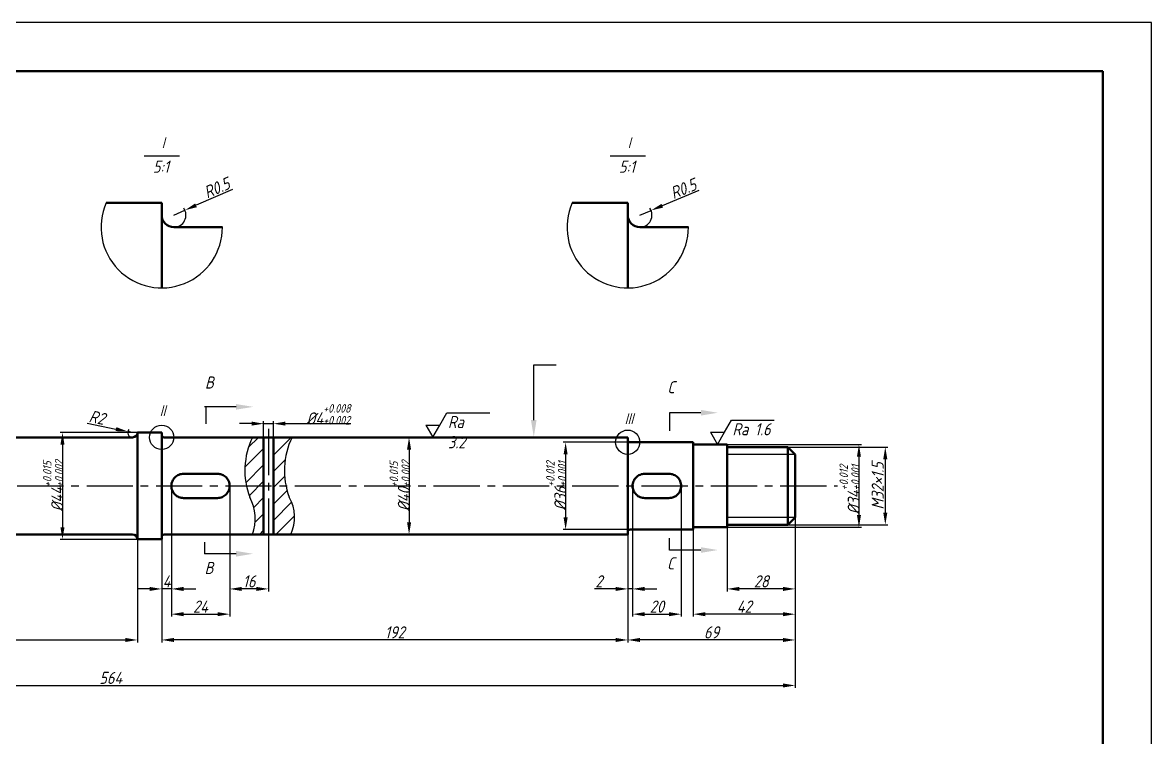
# Model space of a CAD drawing. Header units: millimetres. Extents: x -1183 to 2192, y -627 to 612.
# Drawn here: x 894 to 1359.1, y -327.5 to -33 of the extents above; entities that cross this region are included whole.
import ezdxf
from ezdxf import colors
from ezdxf.entities.mleader import LeaderData, LeaderLine
from ezdxf.math import Vec2, Vec3

# ---------------------------------------------------------------- set-up
doc = ezdxf.new("R2010")
doc.units = ezdxf.units.MM
doc.linetypes.add('CENTER2', pattern=[28.575, 19.05, -3.175, 3.175, -3.175])
for name, color, linetype, lineweight in [('标注', 7, 'Continuous', 25), ('点划线', 7, 'CENTER2', 25), ('粗实线', 7, 'Continuous', 50), ('细实线', 7, 'Continuous', 25)]:
    doc.layers.add(name, color=color, linetype=linetype, lineweight=lineweight)
doc.styles.add('标注字体', font='gbeitc.shx', dxfattribs={"height": 5, "bigfont": 'gbcbig.shx'})
doc.dimstyles.new('标注', dxfattribs={"dimtxt": 5, "dimasz": 5, "dimexe": 1, "dimexo": 0, "dimtad": 1, "dimdec": 1, "dimdsep": 46, "dimtxsty": '标注字体', "dimcen": -1, "dimadec": 0, "dimazin": 0, "dimtfac": 1, "dimtdec": 1, "dimtmove": 0, "dimatfit": 3, "dimfxl": 1, "dimarcsym": 0})
doc.dimstyles.new('轴径 标注', dxfattribs={"dimtxt": 5, "dimasz": 5, "dimexe": 1, "dimexo": 0, "dimtad": 1, "dimdec": 1, "dimdsep": 46, "dimtxsty": '标注字体', "dimcen": -1, "dimadec": 0, "dimazin": 0, "dimtfac": 1, "dimtdec": 1, "dimtmove": 0, "dimatfit": 3, "dimfxl": 1, "dimarcsym": 0})
pattern_1 = [(45, (-117.6794, -612.3074), (-3.367596, 3.367596), [])]

# ---------------------------------------------------------------- blocks, each defined once
blk = doc.blocks.new('*D124')
at = {"layer": 'Defpoints', "color": 0, "transparency": 16777216}
for p in [(1209.36, -207.88), (1209.36, -239.88), (1249.47, -239.88)]:
    blk.add_point(p, dxfattribs=at)
at = {"layer": '标注', "color": 0, "lineweight": -2, "transparency": 16777216}
for p, q in [((1209.36, -207.88), (1250.47, -207.88)), ((1249.47, -212.88), (1249.47, -234.88)), ((1209.36, -239.88), (1250.47, -239.88))]:
    blk.add_line(p, q, dxfattribs=at)
at = {"layer": '标注', "color": 0, "transparency": 16777216}
for points in [[(1248.64, -212.88), (1250.31, -212.88), (1249.47, -207.88)], [(1248.64, -234.88), (1250.31, -234.88), (1249.47, -239.88)]]:
    blk.add_solid(points, dxfattribs=at)
at = {"layer": '标注', "color": 0, "transparency": 16777216, "insert": (1246.35, -223.88), "char_height": 5, "attachment_point": 5, "rotation": 90, "style": '标注字体'}
blk.add_mtext('M32×1.5', dxfattribs=at)
blk = doc.blocks.new('*D130')
at = {"layer": 'Defpoints', "color": 0, "transparency": 16777216}
for p in [(1184.36, -230.38), (1212.36, -230.38), (1184.36, -266.3)]:
    blk.add_point(p, dxfattribs=at)
at = {"layer": '标注', "color": 0, "lineweight": -2, "transparency": 16777216}
for p, q in [((1184.36, -230.38), (1184.36, -267.3)), ((1212.36, -230.38), (1212.36, -267.3)), ((1207.36, -266.3), (1189.36, -266.3))]:
    blk.add_line(p, q, dxfattribs=at)
at = {"layer": '标注', "color": 0, "transparency": 16777216}
for points in [[(1189.36, -265.47), (1189.36, -267.14), (1184.36, -266.3)], [(1207.36, -265.47), (1207.36, -267.14), (1212.36, -266.3)]]:
    blk.add_solid(points, dxfattribs=at)
at = {"layer": '标注', "color": 0, "transparency": 16777216, "insert": (1198.36, -263.18), "char_height": 5, "attachment_point": 5, "style": '标注字体'}
blk.add_mtext('28', dxfattribs=at)
blk = doc.blocks.new('*D131')
at = {"layer": 'Defpoints', "color": 0, "transparency": 16777216}
for p in [(1170.36, -230.38), (1212.36, -230.38), (1170.36, -276.7)]:
    blk.add_point(p, dxfattribs=at)
at = {"layer": '标注', "color": 0, "lineweight": -2, "transparency": 16777216}
for p, q in [((1170.36, -230.38), (1170.36, -277.7)), ((1212.36, -230.38), (1212.36, -277.7)), ((1207.36, -276.7), (1175.36, -276.7))]:
    blk.add_line(p, q, dxfattribs=at)
at = {"layer": '标注', "color": 0, "transparency": 16777216}
for points in [[(1175.36, -275.87), (1175.36, -277.54), (1170.36, -276.7)], [(1207.36, -275.87), (1207.36, -277.54), (1212.36, -276.7)]]:
    blk.add_solid(points, dxfattribs=at)
at = {"layer": '标注', "color": 0, "transparency": 16777216, "insert": (1191.36, -273.58), "char_height": 5, "attachment_point": 5, "style": '标注字体'}
blk.add_mtext('42', dxfattribs=at)
blk = doc.blocks.new('*D132')
at = {"layer": 'Defpoints', "color": 0, "transparency": 16777216}
for p in [(1143.36, -230.38), (1212.36, -230.38), (1143.36, -287.32)]:
    blk.add_point(p, dxfattribs=at)
at = {"layer": '标注', "color": 0, "lineweight": -2, "transparency": 16777216}
for p, q in [((1143.36, -230.38), (1143.36, -288.32)), ((1212.36, -230.38), (1212.36, -288.32)), ((1207.36, -287.32), (1148.36, -287.32))]:
    blk.add_line(p, q, dxfattribs=at)
at = {"layer": '标注', "color": 0, "transparency": 16777216}
for points in [[(1148.36, -286.49), (1148.36, -288.16), (1143.36, -287.32)], [(1207.36, -286.49), (1207.36, -288.16), (1212.36, -287.32)]]:
    blk.add_solid(points, dxfattribs=at)
at = {"layer": '标注', "color": 0, "transparency": 16777216, "insert": (1177.86, -284.2), "char_height": 5, "attachment_point": 5, "style": '标注字体'}
blk.add_mtext('69', dxfattribs=at)
blk = doc.blocks.new('*D133')
at = {"layer": 'Defpoints', "color": 0, "transparency": 16777216}
for p in [(1145.36, -223.88), (1165.36, -223.88), (1165.36, -276.7)]:
    blk.add_point(p, dxfattribs=at)
at = {"layer": '标注', "color": 0, "lineweight": -2, "transparency": 16777216}
for p, q in [((1145.36, -223.88), (1145.36, -277.7)), ((1165.36, -223.88), (1165.36, -277.7)), ((1150.36, -276.7), (1160.36, -276.7))]:
    blk.add_line(p, q, dxfattribs=at)
at = {"layer": '标注', "color": 0, "transparency": 16777216}
for points in [[(1150.36, -275.87), (1150.36, -277.54), (1145.36, -276.7)], [(1160.36, -275.87), (1160.36, -277.54), (1165.36, -276.7)]]:
    blk.add_solid(points, dxfattribs=at)
at = {"layer": '标注', "color": 0, "transparency": 16777216, "insert": (1155.36, -273.58), "char_height": 5, "attachment_point": 5, "style": '标注字体'}
blk.add_mtext('20', dxfattribs=at)
blk = doc.blocks.new('*D134')
at = {"layer": 'Defpoints', "color": 0, "transparency": 16777216}
for p in [(1143.36, -223.88), (1145.36, -223.88), (1143.36, -266.3)]:
    blk.add_point(p, dxfattribs=at)
at = {"layer": '标注', "color": 0, "lineweight": -2, "transparency": 16777216}
for p, q in [((1143.36, -223.88), (1143.36, -267.3)), ((1145.36, -223.88), (1145.36, -267.3)), ((1138.36, -266.3), (1129.61, -266.3)), ((1145.36, -266.3), (1143.36, -266.3)), ((1150.36, -266.3), (1155.36, -266.3))]:
    blk.add_line(p, q, dxfattribs=at)
at = {"layer": '标注', "color": 0, "transparency": 16777216}
for points in [[(1138.36, -265.47), (1138.36, -267.14), (1143.36, -266.3)], [(1150.36, -265.47), (1150.36, -267.14), (1145.36, -266.3)]]:
    blk.add_solid(points, dxfattribs=at)
at = {"layer": '标注', "color": 0, "transparency": 16777216, "insert": (1131.48, -263.18), "char_height": 5, "attachment_point": 5, "style": '标注字体'}
blk.add_mtext('2', dxfattribs=at)
blk = doc.blocks.new('*D135')
at = {"layer": 'Defpoints', "color": 0, "transparency": 16777216}
for p in [(951.36, -223.88), (1143.36, -223.88), (951.36, -287.32)]:
    blk.add_point(p, dxfattribs=at)
at = {"layer": '标注', "color": 0, "lineweight": -2, "transparency": 16777216}
for p, q in [((951.36, -223.88), (951.36, -288.32)), ((1143.36, -223.88), (1143.36, -288.32)), ((1138.36, -287.32), (956.36, -287.32))]:
    blk.add_line(p, q, dxfattribs=at)
at = {"layer": '标注', "color": 0, "transparency": 16777216}
for points in [[(956.36, -286.49), (956.36, -288.16), (951.36, -287.32)], [(1138.36, -286.49), (1138.36, -288.16), (1143.36, -287.32)]]:
    blk.add_solid(points, dxfattribs=at)
at = {"layer": '标注', "color": 0, "transparency": 16777216, "insert": (1047.36, -284.2), "char_height": 5, "attachment_point": 5, "style": '标注字体'}
blk.add_mtext('192', dxfattribs=at)
blk = doc.blocks.new('*D136')
at = {"layer": 'Defpoints', "color": 0, "transparency": 16777216}
for p in [(717.36, -223.88), (941.36, -223.88), (941.36, -287.32)]:
    blk.add_point(p, dxfattribs=at)
at = {"layer": '标注', "color": 0, "lineweight": -2, "transparency": 16777216}
for p, q in [((717.36, -223.88), (717.36, -288.32)), ((941.36, -223.88), (941.36, -288.32)), ((722.36, -287.32), (936.36, -287.32))]:
    blk.add_line(p, q, dxfattribs=at)
at = {"layer": '标注', "color": 0, "transparency": 16777216}
for points in [[(722.36, -286.49), (722.36, -288.16), (717.36, -287.32)], [(936.36, -286.49), (936.36, -288.16), (941.36, -287.32)]]:
    blk.add_solid(points, dxfattribs=at)
at = {"layer": '标注', "color": 0, "transparency": 16777216, "insert": (829.36, -284.2), "char_height": 5, "attachment_point": 5, "style": '标注字体'}
blk.add_mtext('224', dxfattribs=at)
blk = doc.blocks.new('*D137')
at = {"layer": 'Defpoints', "color": 0, "transparency": 16777216}
for p in [(648.36, -223.88), (1212.36, -223.88), (1212.36, -306.06)]:
    blk.add_point(p, dxfattribs=at)
at = {"layer": '标注', "color": 0, "lineweight": -2, "transparency": 16777216}
for p, q in [((648.36, -223.88), (648.36, -307.06)), ((1212.36, -223.88), (1212.36, -307.06)), ((653.36, -306.06), (1207.36, -306.06))]:
    blk.add_line(p, q, dxfattribs=at)
at = {"layer": '标注', "color": 0, "transparency": 16777216}
for points in [[(653.36, -305.23), (653.36, -306.9), (648.36, -306.06)], [(1207.36, -305.23), (1207.36, -306.9), (1212.36, -306.06)]]:
    blk.add_solid(points, dxfattribs=at)
at = {"layer": '标注', "color": 0, "transparency": 16777216, "insert": (930.36, -302.94), "char_height": 5, "attachment_point": 5, "style": '标注字体'}
blk.add_mtext('564', dxfattribs=at)
blk = doc.blocks.new('*D138')
at = {"layer": 'Defpoints', "color": 0, "transparency": 16777216}
for p in [(955.36, -223.88), (979.36, -223.88), (979.36, -276.7)]:
    blk.add_point(p, dxfattribs=at)
at = {"layer": '标注', "color": 0, "lineweight": -2, "transparency": 16777216}
for p, q in [((955.36, -223.88), (955.36, -277.7)), ((979.36, -223.88), (979.36, -277.7)), ((960.36, -276.7), (974.36, -276.7))]:
    blk.add_line(p, q, dxfattribs=at)
at = {"layer": '标注', "color": 0, "transparency": 16777216}
for points in [[(960.36, -275.87), (960.36, -277.54), (955.36, -276.7)], [(974.36, -275.87), (974.36, -277.54), (979.36, -276.7)]]:
    blk.add_solid(points, dxfattribs=at)
at = {"layer": '标注', "color": 0, "transparency": 16777216, "insert": (967.36, -273.58), "char_height": 5, "attachment_point": 5, "style": '标注字体'}
blk.add_mtext('24', dxfattribs=at)
blk = doc.blocks.new('*D139')
at = {"layer": 'Defpoints', "color": 0, "transparency": 16777216}
for p in [(951.36, -223.88), (955.36, -223.88), (951.36, -266.3)]:
    blk.add_point(p, dxfattribs=at)
at = {"layer": '标注', "color": 0, "lineweight": -2, "transparency": 16777216}
for p, q in [((951.36, -223.88), (951.36, -267.3)), ((955.36, -223.88), (955.36, -267.3)), ((946.36, -266.3), (941.36, -266.3)), ((955.36, -266.3), (951.36, -266.3)), ((960.36, -266.3), (965.36, -266.3))]:
    blk.add_line(p, q, dxfattribs=at)
at = {"layer": '标注', "color": 0, "transparency": 16777216}
for points in [[(946.36, -265.47), (946.36, -267.14), (951.36, -266.3)], [(960.36, -265.47), (960.36, -267.14), (955.36, -266.3)]]:
    blk.add_solid(points, dxfattribs=at)
at = {"layer": '标注', "color": 0, "transparency": 16777216, "insert": (953.36, -263.18), "char_height": 5, "attachment_point": 5, "style": '标注字体'}
blk.add_mtext('4', dxfattribs=at)
blk = doc.blocks.new('*D141')
at = {"layer": 'Defpoints', "color": 0, "transparency": 16777216}
for p in [(937.4, -201.48), (939.36, -201.88)]:
    blk.add_point(p, dxfattribs=at)
at = {"layer": '标注', "color": 0, "lineweight": -2, "transparency": 16777216}
for p, q in [((920.6, -198.05), (932.5, -200.48)), ((939.36, -201.88), (937.4, -201.48))]:
    blk.add_line(p, q, dxfattribs=at)
blk.add_arc((939.36, -201.88), 2, 139.8359, 270, dxfattribs=at)
at = {"layer": '标注', "color": 0, "transparency": 16777216}
blk.add_solid([(932.67, -199.66), (932.33, -201.3), (937.4, -201.48)], dxfattribs=at)
at = {"layer": '标注', "color": 0, "transparency": 16777216, "insert": (924.7, -195.7), "char_height": 5, "attachment_point": 5, "rotation": 348.4838, "style": '标注字体'}
blk.add_mtext('R2', dxfattribs=at)
blk = doc.blocks.new('*D143')
at = {"layer": 'Defpoints', "color": 0, "transparency": 16777216}
for p in [(960.94, -110.31), (956.36, -112.32)]:
    blk.add_point(p, dxfattribs=at)
at = {"layer": '标注', "color": 0, "lineweight": -2, "transparency": 16777216}
for p, q in [((980.49, -101.73), (965.52, -108.3)), ((956.36, -112.32), (960.94, -110.31))]:
    blk.add_line(p, q, dxfattribs=at)
blk.add_arc((956.36, -112.32), 5, 270, 35.1466, dxfattribs=at)
at = {"layer": '标注', "color": 0, "transparency": 16777216}
blk.add_solid([(965.18, -107.54), (965.85, -109.07), (960.94, -110.31)], dxfattribs=at)
at = {"layer": '标注', "color": 0, "transparency": 16777216, "insert": (974.04, -101.15), "char_height": 5, "attachment_point": 5, "rotation": 23.6874, "style": '标注字体'}
blk.add_mtext('R0.5', dxfattribs=at)
blk = doc.blocks.new('*D144')
at = {"layer": 'Defpoints', "color": 0, "transparency": 16777216}
for p in [(1152.98, -110.4), (1148.36, -112.32)]:
    blk.add_point(p, dxfattribs=at)
at = {"layer": '标注', "color": 0, "lineweight": -2, "transparency": 16777216}
for p, q in [((1172.69, -102.2), (1157.59, -108.48)), ((1148.36, -112.32), (1152.98, -110.4))]:
    blk.add_line(p, q, dxfattribs=at)
blk.add_arc((1148.36, -112.32), 5, 270, 34.0396, dxfattribs=at)
at = {"layer": '标注', "color": 0, "transparency": 16777216}
blk.add_solid([(1157.27, -107.71), (1157.91, -109.25), (1152.98, -110.4)], dxfattribs=at)
at = {"layer": '标注', "color": 0, "transparency": 16777216, "insert": (1166.25, -101.5), "char_height": 5, "attachment_point": 5, "rotation": 22.5805, "style": '标注字体'}
blk.add_mtext('R0.5', dxfattribs=at)
blk = doc.blocks.new('*D152')
at = {"layer": 'Defpoints', "color": 0, "transparency": 16777216}
for p in [(946.36, -201.88), (910.47, -245.88), (946.36, -245.88)]:
    blk.add_point(p, dxfattribs=at)
at = {"layer": '标注', "color": 0, "lineweight": -2, "transparency": 16777216}
for p, q in [((946.36, -201.88), (909.47, -201.88)), ((910.47, -206.88), (910.47, -240.88)), ((946.36, -245.88), (909.47, -245.88))]:
    blk.add_line(p, q, dxfattribs=at)
at = {"layer": '标注', "color": 0, "transparency": 16777216}
for points in [[(909.64, -206.88), (911.31, -206.88), (910.47, -201.88)], [(909.64, -240.88), (911.31, -240.88), (910.47, -245.88)]]:
    blk.add_solid(points, dxfattribs=at)
at = {"layer": '标注', "color": 0, "transparency": 16777216, "insert": (906.64, -223.88), "char_height": 5, "attachment_point": 5, "rotation": 90, "style": '标注字体'}
blk.add_mtext('%%C44{\\H0.7x;\\S+0.015^ +0.002;}', dxfattribs=at)
blk = doc.blocks.new('*D154')
at = {"layer": 'Defpoints', "color": 0, "transparency": 16777216}
for p in [(952.36, -203.88), (952.36, -243.88), (1053.27, -243.88)]:
    blk.add_point(p, dxfattribs=at)
at = {"layer": '标注', "color": 0, "lineweight": -2, "transparency": 16777216}
for p, q in [((952.36, -203.88), (1054.27, -203.88)), ((1053.27, -208.88), (1053.27, -238.88)), ((952.36, -243.88), (1054.27, -243.88))]:
    blk.add_line(p, q, dxfattribs=at)
at = {"layer": '标注', "color": 0, "transparency": 16777216}
for points in [[(1052.44, -208.88), (1054.11, -208.88), (1053.27, -203.88)], [(1052.44, -238.88), (1054.11, -238.88), (1053.27, -243.88)]]:
    blk.add_solid(points, dxfattribs=at)
at = {"layer": '标注', "color": 0, "transparency": 16777216, "insert": (1049.44, -223.88), "char_height": 5, "attachment_point": 5, "rotation": 90, "style": '标注字体'}
blk.add_mtext('%%C40{\\H0.7x;\\S+0.015^ +0.002;}', dxfattribs=at)
blk = doc.blocks.new('*D155')
at = {"layer": 'Defpoints', "color": 0, "transparency": 16777216}
for p in [(1157.36, -205.88), (1117.77, -241.88), (1157.36, -241.88)]:
    blk.add_point(p, dxfattribs=at)
at = {"layer": '标注', "color": 0, "lineweight": -2, "transparency": 16777216}
for p, q in [((1157.36, -205.88), (1116.77, -205.88)), ((1117.77, -210.88), (1117.77, -236.88)), ((1157.36, -241.88), (1116.77, -241.88))]:
    blk.add_line(p, q, dxfattribs=at)
at = {"layer": '标注', "color": 0, "transparency": 16777216}
for points in [[(1116.93, -210.88), (1118.6, -210.88), (1117.77, -205.88)], [(1116.93, -236.88), (1118.6, -236.88), (1117.77, -241.88)]]:
    blk.add_solid(points, dxfattribs=at)
at = {"layer": '标注', "color": 0, "transparency": 16777216, "insert": (1113.93, -223.88), "char_height": 5, "attachment_point": 5, "rotation": 90, "style": '标注字体'}
blk.add_mtext('%%C36{\\H0.7x;\\S+0.012^ +0.001;}', dxfattribs=at)
blk = doc.blocks.new('*D156')
at = {"layer": 'Defpoints', "color": 0, "transparency": 16777216}
for p in [(1177.66, -206.88), (1177.66, -240.88), (1238.62, -240.88)]:
    blk.add_point(p, dxfattribs=at)
at = {"layer": '标注', "color": 0, "lineweight": -2, "transparency": 16777216}
for p, q in [((1177.66, -206.88), (1239.62, -206.88)), ((1238.62, -211.88), (1238.62, -235.88)), ((1177.66, -240.88), (1239.62, -240.88))]:
    blk.add_line(p, q, dxfattribs=at)
at = {"layer": '标注', "color": 0, "transparency": 16777216}
for points in [[(1237.79, -211.88), (1239.45, -211.88), (1238.62, -206.88)], [(1237.79, -235.88), (1239.45, -235.88), (1238.62, -240.88)]]:
    blk.add_solid(points, dxfattribs=at)
at = {"layer": '标注', "color": 0, "transparency": 16777216, "insert": (1234.79, -225.42), "char_height": 5, "attachment_point": 5, "rotation": 90, "style": '标注字体'}
blk.add_mtext('%%C34{\\H0.7x;\\S+0.012^ +0.001;}', dxfattribs=at)
blk = doc.blocks.new('*D274')
at = {"layer": 'Defpoints', "color": 0, "transparency": 16777216}
for p in [(993.36, -198.23), (993.36, -203.88), (997.36, -203.88)]:
    blk.add_point(p, dxfattribs=at)
at = {"layer": '标注', "color": 0, "lineweight": -2, "transparency": 16777216}
for p, q in [((988.36, -198.23), (983.36, -198.23)), ((993.36, -203.88), (993.36, -197.23)), ((993.36, -198.23), (997.36, -198.23)), ((997.36, -203.88), (997.36, -197.23)), ((1002.36, -198.23), (1029.3, -198.23))]:
    blk.add_line(p, q, dxfattribs=at)
at = {"layer": '标注', "color": 0, "transparency": 16777216}
for points in [[(988.36, -197.39), (988.36, -199.06), (993.36, -198.23)], [(1002.36, -197.39), (1002.36, -199.06), (997.36, -198.23)]]:
    blk.add_solid(points, dxfattribs=at)
at = {"layer": '标注', "color": 0, "transparency": 16777216, "insert": (1020.08, -194.39), "char_height": 5, "attachment_point": 5, "style": '标注字体'}
blk.add_mtext('%%C4{\\H0.7x;\\S+0.008^ +0.002;}', dxfattribs=at)
blk = doc.blocks.new('*D275')
at = {"layer": 'Defpoints', "color": 0, "transparency": 16777216}
for p in [(979.36, -246.48), (995.36, -246.48), (979.36, -266.3)]:
    blk.add_point(p, dxfattribs=at)
at = {"layer": '标注', "color": 0, "lineweight": -2, "transparency": 16777216}
for p, q in [((979.36, -246.48), (979.36, -267.3)), ((995.36, -246.48), (995.36, -267.3)), ((990.36, -266.3), (984.36, -266.3))]:
    blk.add_line(p, q, dxfattribs=at)
at = {"layer": '标注', "color": 0, "transparency": 16777216}
for points in [[(984.36, -265.47), (984.36, -267.14), (979.36, -266.3)], [(990.36, -265.47), (990.36, -267.14), (995.36, -266.3)]]:
    blk.add_solid(points, dxfattribs=at)
at = {"layer": '标注', "color": 0, "transparency": 16777216, "insert": (987.36, -263.18), "char_height": 5, "attachment_point": 5, "style": '标注字体'}
blk.add_mtext('16', dxfattribs=at)

msp = doc.modelspace()

# ---------------------------------------------------------------- hatches: boundary and pattern name
at = {"layer": '细实线'}
h = msp.add_hatch(dxfattribs=at)
h.set_pattern_fill('ANSI31', color=256, scale=1.5)
h.set_pattern_definition(pattern_1)
h.paths.add_polyline_path([(993.359, -203.876), (988.758, -203.876, 0.1658369), (986.268, -223.876), (993.359, -223.876)])
h.paths.add_polyline_path([(993.359, -223.876), (986.268, -223.876, 0.039102), (987.629, -228.558, -0.2095822), (988.758, -243.876), (993.359, -243.876)])
h.paths.add_polyline_path([(1005.045, -203.876), (997.359, -203.876), (997.359, -223.876), (1002.555, -223.876, -0.1658369)])
h = msp.add_hatch(dxfattribs=at)
h.set_pattern_fill('ANSI31', color=256, scale=1.5)
h.set_pattern_definition(pattern_1)
h.paths.add_polyline_path([(1003.916, -228.558, -0.039102), (1002.555, -223.876), (997.359, -223.876), (997.359, -243.876), (1004.554, -243.876, 0.2418405)])

# ---------------------------------------------------------------- linework, layer by layer
at = {"color": 7, "linetype": 'Continuous', "lineweight": 50}
for p, q in [((939.359, -203.876), (717.359, -203.876)), ((951.359, -201.876), (941.359, -201.876)), ((1143.359, -203.876), (952.359, -203.876)), ((1170.359, -205.876), (1144.359, -205.876)), ((1184.359, -206.876), (1170.959, -206.876)), ((1184.359, -240.876), (1184.359, -206.876)), ((960.359, -218.876), (974.359, -218.876)), ((1150.359, -218.876), (1160.359, -218.876)), ((974.359, -228.876), (960.359, -228.876)), ((1160.359, -228.876), (1150.359, -228.876)), ((1170.959, -240.876), (1184.359, -240.876)), ((717.359, -243.876), (939.359, -243.876)), ((941.359, -245.876), (951.359, -245.876)), ((952.359, -243.876), (1143.359, -243.876)), ((1144.359, -241.876), (1170.359, -241.876))]:
    msp.add_line(p, q, dxfattribs=at)
for points, knots in [([(960.359, -228.876), (960.027, -228.876), (959.701, -228.843), (959.06, -228.716), (958.742, -228.619), (958.137, -228.368), (957.851, -228.214), (957.308, -227.851), (957.053, -227.641), (956.364, -226.953), (955.992, -226.397), (955.617, -225.496), (955.52, -225.179), (955.391, -224.533), (955.359, -224.208), (955.358, -223.553), (955.391, -223.22), (955.519, -222.578), (955.614, -222.266), (955.991, -221.355), (956.359, -220.805), (957.053, -220.11), (957.304, -219.904), (957.844, -219.542), (958.137, -219.385), (958.74, -219.134), (959.051, -219.039), (959.695, -218.91), (960.027, -218.876), (960.359, -218.876)], [0, 0, 0, 0, 0.0625, 0.0625, 0.125, 0.125, 0.1875, 0.1875, 0.25, 0.25, 0.375, 0.375, 0.4375, 0.4375, 0.5, 0.5, 0.5625, 0.5625, 0.625, 0.625, 0.75, 0.75, 0.8125, 0.8125, 0.875, 0.875, 0.9375, 0.9375, 1, 1, 1, 1]), ([(974.359, -218.876), (974.69, -218.876), (975.016, -218.909), (975.657, -219.037), (975.975, -219.133), (976.58, -219.385), (976.866, -219.538), (977.409, -219.901), (977.664, -220.111), (978.353, -220.8), (978.725, -221.355), (979.1, -222.257), (979.197, -222.573), (979.326, -223.219), (979.358, -223.544), (979.359, -224.199), (979.326, -224.532), (979.198, -225.174), (979.103, -225.487), (978.726, -226.397), (978.359, -226.947), (977.664, -227.642), (977.413, -227.848), (976.873, -228.21), (976.581, -228.367), (975.977, -228.618), (975.666, -228.713), (975.022, -228.843), (974.69, -228.876), (974.359, -228.876)], [0, 0, 0, 0, 0.0625, 0.0625, 0.125, 0.125, 0.1875, 0.1875, 0.25, 0.25, 0.375, 0.375, 0.4375, 0.4375, 0.5, 0.5, 0.5625, 0.5625, 0.625, 0.625, 0.75, 0.75, 0.8125, 0.8125, 0.875, 0.875, 0.9375, 0.9375, 1, 1, 1, 1]), ([(1150.359, -228.876), (1150.027, -228.876), (1149.7, -228.843), (1149.059, -228.715), (1148.741, -228.619), (1148.136, -228.367), (1147.85, -228.214), (1147.308, -227.851), (1147.052, -227.641), (1146.365, -226.953), (1145.992, -226.398), (1145.617, -225.497), (1145.52, -225.18), (1145.391, -224.534), (1145.359, -224.209), (1145.358, -223.553), (1145.391, -223.22), (1145.519, -222.577), (1145.614, -222.265), (1145.992, -221.354), (1146.36, -220.804), (1147.053, -220.111), (1147.303, -219.905), (1147.843, -219.543), (1148.136, -219.386), (1148.738, -219.135), (1149.05, -219.039), (1149.694, -218.91), (1150.027, -218.876), (1150.359, -218.876)], [0, 0, 0, 0, 0.0625, 0.0625, 0.125, 0.125, 0.1875, 0.1875, 0.25, 0.25, 0.375, 0.375, 0.4375, 0.4375, 0.5, 0.5, 0.5625, 0.5625, 0.625, 0.625, 0.75, 0.75, 0.8125, 0.8125, 0.875, 0.875, 0.9375, 0.9375, 1, 1, 1, 1]), ([(1160.359, -218.876), (1161.013, -218.876), (1161.674, -219.008), (1162.577, -219.384), (1162.87, -219.54), (1163.411, -219.903), (1163.662, -220.109), (1164.123, -220.57), (1164.333, -220.825), (1164.694, -221.364), (1164.848, -221.651), (1165.102, -222.26), (1165.197, -222.574), (1165.325, -223.214), (1165.358, -223.546), (1165.359, -224.205), (1165.326, -224.53), (1165.198, -225.174), (1165.101, -225.493), (1164.726, -226.397), (1164.354, -226.952), (1163.666, -227.64), (1163.412, -227.849), (1162.869, -228.213), (1162.582, -228.366), (1161.98, -228.617), (1161.661, -228.715), (1161.017, -228.843), (1160.691, -228.876), (1160.359, -228.876)], [0, 0, 0, 0, 0.125, 0.125, 0.1875, 0.1875, 0.25, 0.25, 0.3125, 0.3125, 0.375, 0.375, 0.4375, 0.4375, 0.5, 0.5, 0.5625, 0.5625, 0.625, 0.625, 0.75, 0.75, 0.8125, 0.8125, 0.875, 0.875, 0.9375, 0.9375, 1, 1, 1, 1])]:
    msp.add_open_spline(points, degree=3, knots=knots, dxfattribs=at)
at = {"layer": '标注'}
for p, q in [((944.077, -87.881), (958.641, -87.881)), ((1136.077, -87.881), (1150.641, -87.881)), ((1105.007, -174.067), (1113.899, -174.067)), ((969.484, -191.316), (969.484, -198.267)), ((1065.997, -198.791), (1068.884, -193.791)), ((1068.884, -193.791), (1086.492, -193.791)), ((1160.623, -193.743), (1160.623, -201.17)), ((1060.224, -198.791), (1065.997, -198.791)), ((1060.224, -198.791), (1063.11, -203.791)), ((1063.11, -203.791), (1065.997, -198.791)), ((1183.199, -201.767), (1186.086, -196.767)), ((1186.086, -196.767), (1203.694, -196.767)), ((1177.426, -201.767), (1183.199, -201.767)), ((1177.426, -201.767), (1180.313, -206.767)), ((1180.313, -206.767), (1183.199, -201.767)), ((1160.623, -250.281), (1160.623, -245.376)), ((969.124, -251.825), (969.124, -246.981))]:
    msp.add_line(p, q, dxfattribs=at)
for centre in [(951.359, -203.876), (1143.359, -205.876)]:
    msp.add_circle(centre, 5, dxfattribs=at)
for centre in [(951.359, -117.322), (1143.359, -117.322)]:
    msp.add_arc(centre, 25, 156.42182, 0, dxfattribs=at)
at = {"layer": '点划线'}
for p, q in [((995.359, -200.418), (995.359, -246.476)), ((634.697, -223.876), (1229.744, -223.876))]:
    msp.add_line(p, q, dxfattribs=at)
at = {"layer": '粗实线'}
for p, q in [((1339.118, -53.049), (539.118, -53.049)), ((1339.118, -607.049), (1339.118, -53.049)), ((951.359, -107.322), (928.446, -107.322)), ((951.359, -112.322), (951.359, -107.322)), ((1143.359, -107.322), (1120.446, -107.322)), ((1143.359, -107.322), (1143.359, -112.322)), ((951.359, -112.322), (951.359, -142.322)), ((1143.359, -112.322), (1143.359, -142.322)), ((956.359, -117.322), (976.359, -117.322)), ((1148.359, -117.322), (1168.359, -117.322)), ((941.359, -201.876), (941.359, -201.876)), ((941.359, -201.876), (941.359, -245.876)), ((951.359, -202.876), (951.359, -201.876)), ((951.359, -202.876), (951.359, -244.876)), ((993.359, -203.876), (993.359, -243.876)), ((997.359, -203.876), (997.359, -243.876)), ((1143.359, -203.876), (1143.359, -204.876)), ((1143.359, -204.876), (1143.359, -242.876)), ((1170.359, -206.276), (1170.359, -205.876)), ((1170.359, -206.276), (1170.359, -241.476)), ((1184.359, -207.876), (1209.359, -207.876)), ((1212.359, -210.876), (1209.359, -207.876)), ((1209.359, -207.876), (1209.359, -239.876)), ((1212.359, -223.876), (1212.359, -210.876)), ((1212.359, -223.876), (1212.359, -236.876)), ((1212.359, -236.876), (1209.359, -239.876)), ((1170.359, -241.476), (1170.359, -241.876)), ((1184.359, -239.876), (1209.359, -239.876)), ((941.359, -245.876), (941.359, -245.876)), ((951.359, -244.876), (951.359, -245.876)), ((1143.359, -243.876), (1143.359, -242.876))]:
    msp.add_line(p, q, dxfattribs=at)
for centre, radius, start, end in [((956.359, -112.322), 5, 180, 270), ((952.359, -202.876), 1, 180, 270), ((939.359, -245.876), 2, 0, 90), ((952.359, -244.876), 1, 90, 180), ((1144.359, -242.876), 1, 90, 180)]:
    msp.add_arc(centre, radius, start, end, dxfattribs=at)
at = {"layer": '粗实线', "lineweight": 50}
for centre, radius, start, end in [((1148.359, -112.322), 5, 180, 270), ((939.359, -201.876), 2, 270, 0), ((1144.359, -204.876), 1, 180, 270), ((1170.959, -206.276), 0.6, 180, 270), ((1170.959, -241.476), 0.6, 90, 180)]:
    msp.add_arc(centre, radius, start, end, dxfattribs=at)
at = {"layer": '细实线'}
for p, q in [((1359.118, -33.049), (519.118, -33.049)), ((1359.118, -627.049), (1359.118, -33.049)), ((1212.359, -210.876), (1184.359, -210.876)), ((1212.359, -236.876), (1184.359, -236.876))]:
    msp.add_line(p, q, dxfattribs=at)
for centre, radius, start, end in [((1016.834, -217.527), 31.219, 154.06971, 200.6909), ((1033.121, -217.527), 31.219, 154.06971, 200.6909), ((970.724, -237.505), 19.127, 340.54252, 27.88993), ((989.326, -236.838), 16.776, 335.19661, 29.57821)]:
    msp.add_arc(centre, radius, start, end, dxfattribs=at)

# ---------------------------------------------------------------- texts
at = {"layer": '标注', "style": '标注字体'}
for s, p in [('Ⅰ', (949.866, -85.172)), ('Ⅰ', (1141.866, -85.172)), ('5:1', (947.738, -94.922)), ('5:1', (1139.738, -94.922)), ('B', (969.185, -183.798)), ('C', (1159.667, -185.726)), ('Ⅱ', (949.623, -195.557)), ('Ⅲ', (1141.767, -198.842)), ('B', (969.012, -260.174)), ('C', (1159.53, -258.251))]:
    msp.add_text(s, height=5, dxfattribs=at).set_placement(p)
at = {"layer": '标注', "char_height": 5, "attachment_point": 1, "style": '标注字体'}
for s, insert in [('Ra 3.2', (1069.291, -195.057)), ('Ra 1.6', (1186.494, -198.033))]:
    msp.add_mtext_dynamic_manual_height_columns(s, width=14.83215, gutter_width=25, heights=[0], dxfattribs=dict(at, insert=insert))

# ---------------------------------------------------------------- dimensions: what is measured, and where the dimension line sits
at = {"layer": '标注'}
for center, mpoint, picture, middle in [((956.359, -112.322), (960.937, -110.313), '*D143', (974.038, -101.153)), ((1148.359, -112.322), (1152.975, -110.402), '*D144', (1166.251, -101.497))]:
    dim = msp.add_radius_dim(center=center, mpoint=mpoint, text='R0.5', dimstyle='标注', dxfattribs=at)
    dim.commit()
    dim.dimension.update_dxf_attribs({"geometry": picture, "text_midpoint": middle})
dim = msp.add_linear_dim(base=(993.359, -198.226), p1=(997.359, -203.876), p2=(993.359, -203.876), text='<>{\\H0.7x;\\S+0.008^ +0.002;}', dimstyle='轴径 标注', override={"dimpost": '%%C<>'}, dxfattribs=at)
dim.commit()
dim.dimension.update_dxf_attribs({"geometry": '*D274', "text_midpoint": (1020.084, -198.226), "dimtype": 160})
for base, p1, p2, angle, text, picture, middle in [((910.472, -245.876), (946.359, -201.876), (946.359, -245.876), 90, '<>{\\H0.7x;\\S+0.015^ +0.002;}', '*D152', (910.472, -223.876)), ((1053.274, -243.876), (952.359, -203.876), (952.359, -243.876), 270, '<>{\\H0.7x;\\S+0.015^ +0.002;}', '*D154', (1053.274, -223.876)), ((1117.767, -241.876), (1157.359, -205.876), (1157.359, -241.876), 90, '<>{\\H0.7x;\\S+0.012^ +0.001;}', '*D155', (1117.767, -223.876)), ((1238.621, -240.876), (1177.659, -206.876), (1177.659, -240.876), 90, '<>{\\H0.7x;\\S+0.012^ +0.001;}', '*D156', (1238.621, -225.423))]:
    dim = msp.add_linear_dim(base=base, p1=p1, p2=p2, angle=angle, text=text, dimstyle='轴径 标注', override={"dimpost": '%%C<>'}, dxfattribs=at)
    dim.commit()
    dim.dimension.update_dxf_attribs({"geometry": picture, "text_midpoint": middle, "dimtype": 160})
dim = msp.add_radius_dim(center=(939.359, -201.876), mpoint=(937.399, -201.477), dimstyle='标注', dxfattribs=at)
dim.commit()
dim.dimension.update_dxf_attribs({"geometry": '*D141', "text_midpoint": (924.075, -198.762), "dimtype": 164})
dim = msp.add_linear_dim(base=(1249.473, -239.876), p1=(1209.359, -207.876), p2=(1209.359, -239.876), angle=90, text='M<>×1.5', dimstyle='标注', dxfattribs=at)
dim.commit()
dim.dimension.update_dxf_attribs({"geometry": '*D124', "text_midpoint": (1246.348, -223.876)})
for base, p1, p2, picture, middle in [((1212.359, -306.063), (648.359, -223.876), (1212.359, -223.876), '*D137', (930.359, -302.938)), ((941.359, -287.324), (717.359, -223.876), (941.359, -223.876), '*D136', (829.359, -284.199)), ((951.359, -266.303), (955.359, -223.876), (951.359, -223.876), '*D139', (953.359, -263.178)), ((951.359, -287.324), (1143.359, -223.876), (951.359, -223.876), '*D135', (1047.359, -284.199)), ((979.359, -276.703), (955.359, -223.876), (979.359, -223.876), '*D138', (967.359, -273.578)), ((1143.359, -266.303), (1145.359, -223.876), (1143.359, -223.876), '*D134', (1131.484, -263.178)), ((1165.359, -276.703), (1145.359, -223.876), (1165.359, -223.876), '*D133', (1155.359, -273.578)), ((1143.359, -287.324), (1212.359, -230.376), (1143.359, -230.376), '*D132', (1177.859, -284.199)), ((1170.359, -276.703), (1212.359, -230.376), (1170.359, -230.376), '*D131', (1191.359, -273.578)), ((1184.359, -266.303), (1212.359, -230.376), (1184.359, -230.376), '*D130', (1198.359, -263.178)), ((979.359, -266.303), (995.359, -246.476), (979.359, -246.476), '*D275', (987.359, -263.178))]:
    dim = msp.add_linear_dim(base=base, p1=p1, p2=p2, dimstyle='标注', dxfattribs=at)
    dim.commit()
    dim.dimension.update_dxf_attribs({"geometry": picture, "text_midpoint": middle})

# ---------------------------------------------------------------- leaders
ml = msp.add_multileader_mtext('Standard', dxfattribs=at)
ml.set_content('', color=256)
ml.set_leader_properties()
ml.build(insert=Vec2(0, 0))
ml.multileader.update_dxf_attribs({"text_right_attachment_type": 6, "dogleg_length": 0.36, "arrow_head_size": 7})
ctx = ml.context
ctx.base_point, ctx.char_height, ctx.arrow_head_size, ctx.landing_gap_size, ctx.plane_origin = Vec3(1105.007, -174.067), 7, 7, 0.09, Vec3(1104.647, -203.766)
ctx.right_attachment = 6
notes = []
notes.append((ctx, [(0, (1, 1, 0), (1104.647, -174.067), (1, 0), 0.36, [(0, [(1104.647, -203.766)], 0, [])])]))
ctx.mtext.insert, ctx.mtext.flow_direction = Vec3(1105.097, -170.567), 5
ml = msp.add_multileader_mtext('Standard', dxfattribs=at)
ml.set_content('', color=256)
ml.set_leader_properties()
ml.build(insert=Vec2(0, 0))
ml.multileader.update_dxf_attribs({"text_right_attachment_type": 6, "dogleg_length": 0.36, "arrow_head_size": 7})
ctx = ml.context
ctx.base_point, ctx.char_height, ctx.arrow_head_size, ctx.landing_gap_size, ctx.plane_origin = Vec3(968.944, -187.816), 7, 7, 0.09, Vec3(989.022, -191.316)
ctx.right_attachment, ctx.text_align_type = 6, 2
notes.append((ctx, [(0, (1, 1, 0), (969.484, -191.316), (-1, 0), 0.36, [(0, [(989.022, -191.316)], 0, [])])]))
ctx.mtext.insert, ctx.mtext.alignment, ctx.mtext.flow_direction = Vec3(969.034, -184.316), 3, 5
ml = msp.add_multileader_mtext('Standard', dxfattribs=at)
ml.set_content('', color=256)
ml.set_leader_properties()
ml.build(insert=Vec2(0, 0))
ml.multileader.update_dxf_attribs({"text_right_attachment_type": 6, "dogleg_length": 0.36, "arrow_head_size": 7})
ctx = ml.context
ctx.base_point, ctx.char_height, ctx.arrow_head_size, ctx.landing_gap_size, ctx.plane_origin = Vec3(1160.443, -190.243), 7, 7, 0.09, Vec3(1180.522, -193.743)
ctx.right_attachment, ctx.text_align_type = 6, 2
notes.append((ctx, [(0, (1, 1, 0), (1160.983, -193.743), (-1, 0), 0.36, [(0, [(1180.522, -193.743)], 0, [])])]))
ctx.mtext.insert, ctx.mtext.alignment, ctx.mtext.flow_direction = Vec3(1160.533, -186.743), 3, 5
ml = msp.add_multileader_mtext('Standard', dxfattribs=at)
ml.set_content('', color=256)
ml.set_leader_properties()
ml.build(insert=Vec2(0, 0))
ml.multileader.update_dxf_attribs({"text_right_attachment_type": 6, "dogleg_length": 0.36, "arrow_head_size": 7})
ctx = ml.context
ctx.base_point, ctx.char_height, ctx.arrow_head_size, ctx.landing_gap_size, ctx.plane_origin = Vec3(968.944, -248.325), 7, 7, 0.09, Vec3(989.022, -251.825)
ctx.right_attachment, ctx.text_align_type = 6, 2
notes.append((ctx, [(0, (1, 1, 0), (969.484, -251.825), (-1, 0), 0.36, [(0, [(989.022, -251.825)], 0, [])])]))
ctx.mtext.insert, ctx.mtext.alignment, ctx.mtext.flow_direction = Vec3(969.034, -244.825), 3, 5
ml = msp.add_multileader_mtext('Standard', dxfattribs=at)
ml.set_content('', color=256)
ml.set_leader_properties()
ml.build(insert=Vec2(0, 0))
ml.multileader.update_dxf_attribs({"text_right_attachment_type": 6, "dogleg_length": 0.36, "arrow_head_size": 7})
ctx = ml.context
ctx.base_point, ctx.char_height, ctx.arrow_head_size, ctx.landing_gap_size, ctx.plane_origin = Vec3(1160.443, -246.781), 7, 7, 0.09, Vec3(1180.522, -250.281)
ctx.right_attachment, ctx.text_align_type = 6, 2
notes.append((ctx, [(0, (1, 1, 0), (1160.983, -250.281), (-1, 0), 0.36, [(0, [(1180.522, -250.281)], 0, [])])]))
ctx.mtext.insert, ctx.mtext.alignment, ctx.mtext.flow_direction = Vec3(1160.533, -243.281), 3, 5
for ctx, leaders in notes:
    for number, flags, end, landing, length, lines in leaders:
        leader = LeaderData()
        leader.index, (leader.has_last_leader_line, leader.has_dogleg_vector, leader.attachment_direction) = number, flags
        leader.last_leader_point, leader.dogleg_vector, leader.dogleg_length = Vec3(end), Vec3(landing), length
        for number, points, colour, breaks in lines:
            line = LeaderLine()
            line.index, line.vertices, line.color, line.breaks = number, Vec3.list(points), colors.encode_raw_color(colour), breaks
            leader.lines.append(line)
        ctx.leaders.append(leader)

doc.saveas('drawing.dxf')
